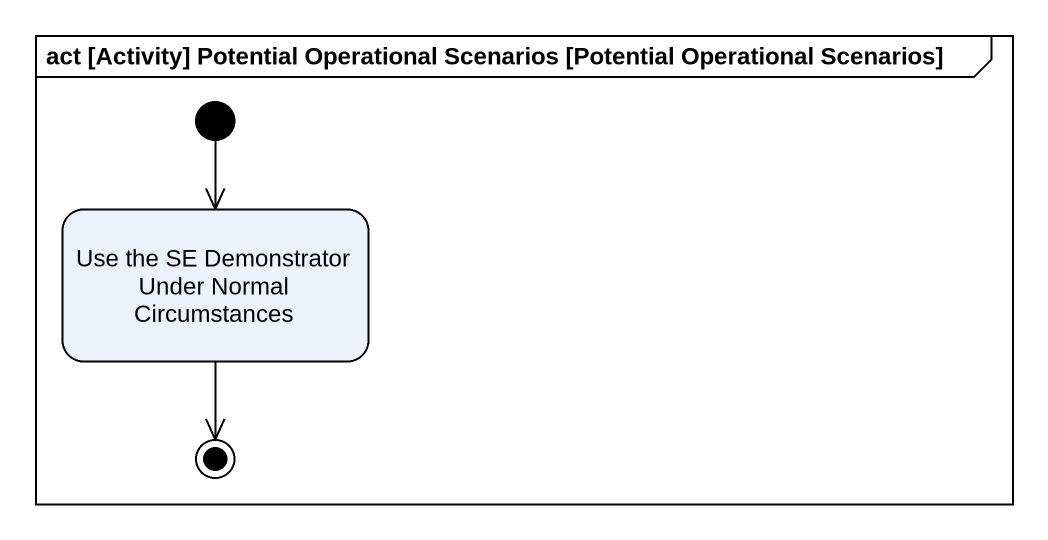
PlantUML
@startuml
mainframe act [Activity] Potential Operational Scenarios [Potential Operational Scenarios]
hide empty description
state "Use the SE Demonstrator Under Normal Circumstances" as Use_the_SE_Demonstrator
[*] --> Use_the_SE_Demonstrator
Use_the_SE_Demonstrator --> [*]
@enduml
